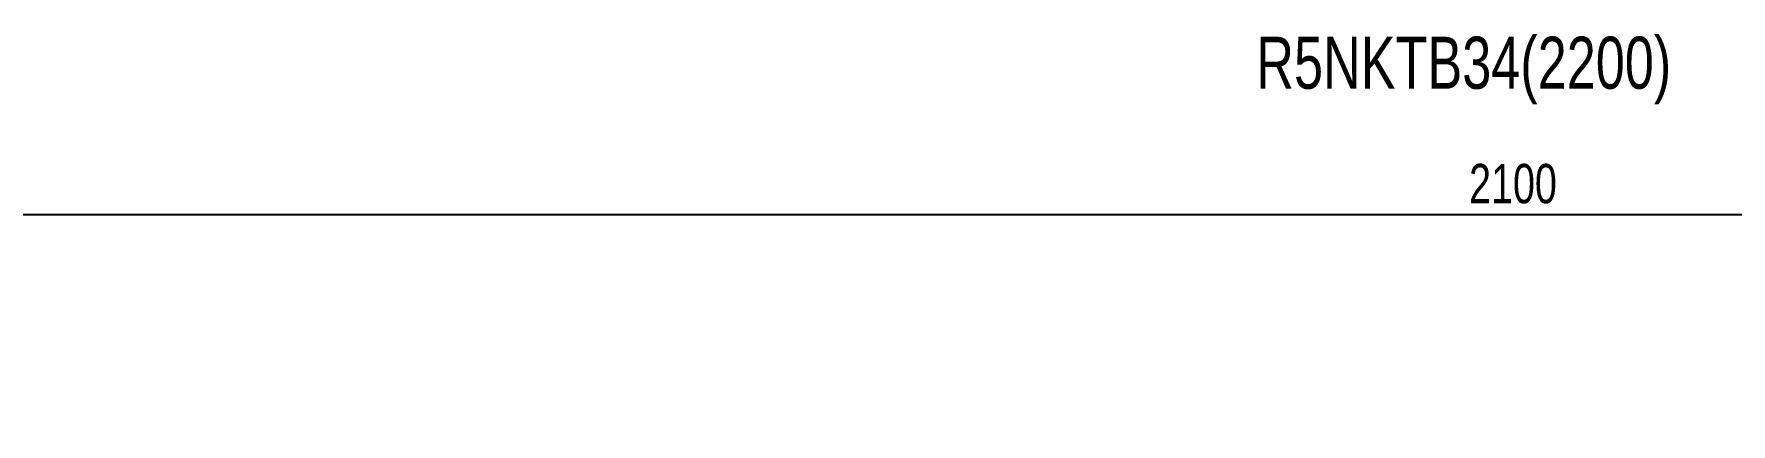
# Model space of a CAD drawing. Header units: millimetres. Extents: x 1004 to 4211, y -1720 to 1211.
# Drawn here: x 1866 to 2729, y 1013 to 1211 of the extents above; entities that cross this region are included whole.
import ezdxf

# ---------------------------------------------------------------- set-up
doc = ezdxf.new("R2010")
doc.units = ezdxf.units.MM
doc.layers.add('FORMAT', color=7, linetype='Continuous')
doc.styles.add('SLDTEXTSTYLE0', font='TXT', dxfattribs={"width": 0.75})
doc.dimstyles.new('SLDDIMSTYLE0', dxfattribs={"dimtxt": 20, "dimasz": 10, "dimexe": 0, "dimexo": 0.0625, "dimgap": 5, "dimtad": 2, "dimdec": 1, "dimrnd": 1e-09, "dimzin": 12, "dimdsep": 46, "dimtxsty": 'SLDTEXTSTYLE0', "dimsah": 1, "dimcen": 0.09, "dimadec": 0, "dimazin": 3, "dimtfac": 1, "dimtofl": 0, "dimtmove": 0, "dimatfit": 3, "dimfxl": 0, "dimfrac": 2, "dimtolj": 1, "dimtzin": 12, "dimarcsym": 0})

# ---------------------------------------------------------------- blocks, each defined once
blk = doc.blocks.new('_D_4')
at = {"layer": 'FORMAT'}
for p, q in [((1575.39, 1012.69), (1575.39, 1120.18)), ((1575.39, 1119.18), (3675.39, 1119.18)), ((3675.39, 1012.69), (3675.39, 1120.18))]:
    blk.add_line(p, q, dxfattribs=at)
for points in [[(1575.39, 1119.18), (1585.39, 1117.64), (1585.39, 1120.72)], [(3675.39, 1119.18), (3665.39, 1120.72), (3665.39, 1117.64)]]:
    blk.add_solid(points, dxfattribs=at)
at = {"layer": 'FORMAT', "insert": (2595.84, 1144.96), "char_height": 20, "attachment_point": 1, "style": 'SLDTEXTSTYLE0'}
blk.add_mtext('2100', dxfattribs=at)

msp = doc.modelspace()

# ---------------------------------------------------------------- texts
at = {"layer": 'FORMAT', "insert": (2487.67, 1209.63), "char_height": 26.4583, "attachment_point": 1, "style": 'SLDTEXTSTYLE0'}
msp.add_mtext('R5NKTB34(2200)', dxfattribs=at)

# ---------------------------------------------------------------- dimensions: what is measured, and where the dimension line sits
at = {"layer": 'FORMAT'}
dim = msp.add_linear_dim(base=(3675.39, 1119.18), p1=(1575.39, 1012.68), p2=(3675.39, 1012.68), angle=0, dimstyle='SLDDIMSTYLE0', dxfattribs=at)
dim.commit()
dim.dimension.update_dxf_attribs({"geometry": '_D_4', "text_midpoint": (2625.39, 1119.18), "dimtype": 160})

doc.saveas('drawing.dxf')
